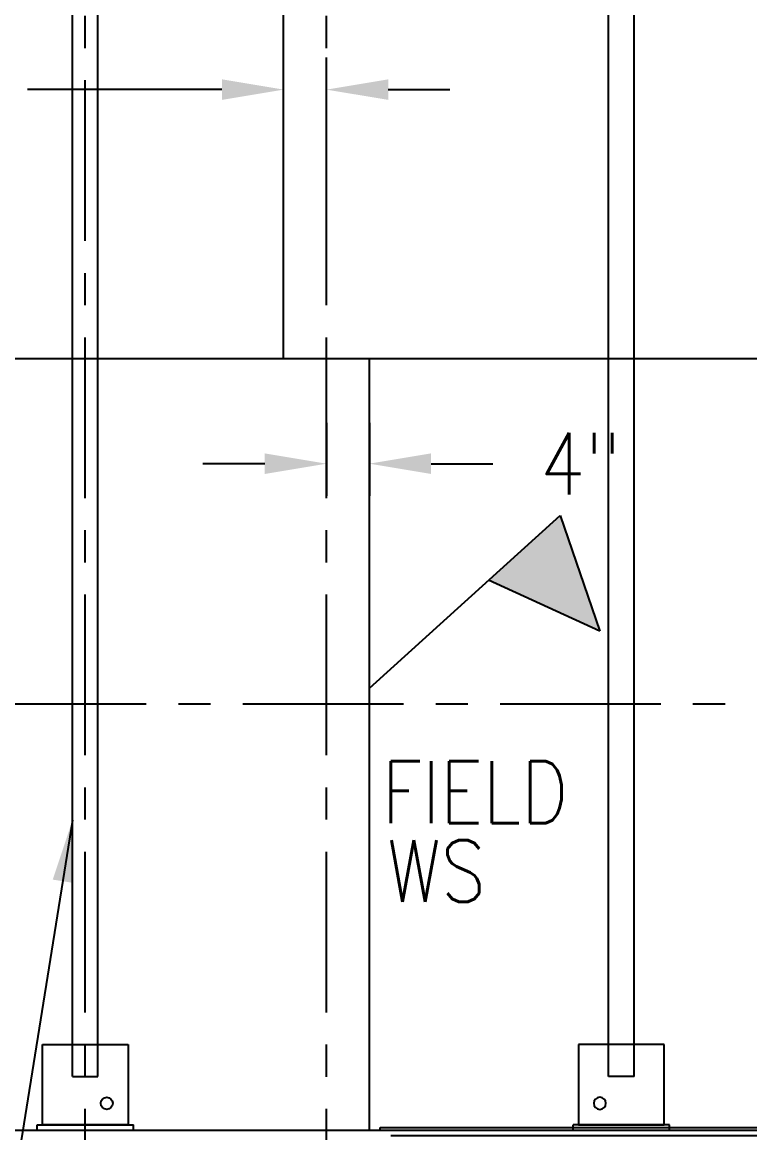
# Model space of a CAD drawing. Extents: x -1889 to 6398, y -470 to 1122.
# Drawn here: x 356.5 to 424.4, y 273.5 to 377.2 of the extents above; entities that cross this region are included whole.
import ezdxf
from ezdxf.enums import TextEntityAlignment as Align

# ---------------------------------------------------------------- set-up
doc = ezdxf.new("R2010")
doc.units = 0
doc.header["$LTSCALE"] = 12
doc.header["$MEASUREMENT"] = 0
doc.header["$PDMODE"] = 33
doc.header["$PDSIZE"] = -0.5
doc.linetypes.add('CENTER', pattern=[2, 1.25, -0.25, 0.25, -0.25])
doc.layers.get('0').update_dxf_attribs({"linetype": 'CONTINUOUS'})
doc.layers.get('Defpoints').update_dxf_attribs({"linetype": 'CONTINUOUS'})
for name, color, linetype in [('2 PIPE', 7, 'CONTINUOUS'), ('CENTER', 6, 'CENTER'), ('COVER', 3, 'CONTINUOUS'), ('DIM', 1, 'CONTINUOUS'), ('HATCH', 11, 'CONTINUOUS'), ('INTERNALS', 1, 'CONTINUOUS'), ('REPAD', 7, 'CONTINUOUS'), ('SHELL', 40, 'CONTINUOUS'), ('TEXT', 4, 'CONTINUOUS')]:
    doc.layers.add(name, color=color, linetype=linetype)
doc.styles.add('ROMANS', font='ROMANS.shx', dxfattribs={"width": 0.85, "height": 5.76})
doc.styles.get("Standard").update_dxf_attribs({"font": 'sanss___.ttf'})
doc.dimstyles.get("Standard").update_dxf_attribs({"dimtxt": 0.18, "dimasz": 0.18, "dimexe": 0.18, "dimexo": 0.0625, "dimgap": 0.09, "dimtad": 0, "dimtih": 1, "dimtoh": 1, "dimdec": 4, "dimzin": 0, "dimdsep": 46, "dimtxsty": 'Standard', "dimcen": 0.09, "dimadec": 0, "dimazin": 0, "dimtfac": 1, "dimtdec": 4, "dimtofl": 0, "dimtmove": 0, "dimatfit": 3, "dimfxl": 1, "dimtolj": 1, "dimtzin": 0, "dimarcsym": 0})

# ---------------------------------------------------------------- blocks, each defined once
blk = doc.blocks.new('*D260')
at = {"layer": 'Defpoints', "color": 0, "transparency": 16777216}
for p in [(264.93, 273.8), (504.93, 273.8), (504.93, 211.99)]:
    blk.add_point(p, dxfattribs=at)
at = {"layer": 'DIM', "color": 0, "lineweight": -2, "transparency": 16777216}
for p, q in [((264.93, 267.8), (264.93, 208.99)), ((504.93, 267.8), (504.93, 208.99)), ((270.69, 211.99), (353.66, 211.99)), ((499.17, 211.99), (416.2, 211.99))]:
    blk.add_line(p, q, dxfattribs=at)
at = {"layer": 'DIM', "color": 0, "transparency": 16777216}
for points in [[(270.69, 212.95), (270.69, 211.03), (264.93, 211.99)], [(499.17, 212.95), (499.17, 211.03), (504.93, 211.99)]]:
    blk.add_solid(points, dxfattribs=at)
at = {"layer": 'DIM', "color": 0, "transparency": 16777216, "char_height": 5.76, "attachment_point": 5, "style": 'ROMANS'}
for s, insert in [('\\A1;20\'-0"', (384.93, 216.38)), ('\\A1;[240] SHELL OD', (384.93, 206.64))]:
    blk.add_mtext(s, dxfattribs=dict(at, insert=insert))
blk = doc.blocks.new('*D264')
at = {"layer": 'Defpoints', "color": 0, "transparency": 16777216}
for p in [(380.93, 370.9), (380.93, 345.8), (384.93, 345.8)]:
    blk.add_point(p, dxfattribs=at)
at = {"layer": 'DIM', "color": 0, "lineweight": -2, "transparency": 16777216}
for p, q in [((380.93, 351.8), (380.93, 373.9)), ((384.93, 351.8), (384.93, 373.9)), ((375.17, 370.9), (357.03, 370.9)), ((390.69, 370.9), (396.45, 370.9))]:
    blk.add_line(p, q, dxfattribs=at)
at = {"layer": 'DIM', "color": 0, "transparency": 16777216}
for points in [[(375.17, 371.86), (375.17, 369.94), (380.93, 370.9)], [(390.69, 371.86), (390.69, 369.94), (384.93, 370.9)]]:
    blk.add_solid(points, dxfattribs=at)
at = {"layer": 'DIM', "color": 0, "transparency": 16777216, "insert": (348.85, 370.9), "char_height": 5.76, "attachment_point": 5, "style": 'ROMANS'}
blk.add_mtext('\\A1;4"', dxfattribs=at)
blk = doc.blocks.new('*D265')
at = {"layer": 'Defpoints', "color": 0, "transparency": 16777216}
for p in [(384.93, 345.8), (388.93, 345.8), (388.93, 335.99)]:
    blk.add_point(p, dxfattribs=at)
at = {"layer": 'DIM', "color": 0, "lineweight": -2, "transparency": 16777216}
for p, q in [((384.93, 339.8), (384.93, 332.99)), ((388.93, 339.8), (388.93, 332.99)), ((379.17, 335.99), (373.41, 335.99)), ((394.69, 335.99), (400.45, 335.99))]:
    blk.add_line(p, q, dxfattribs=at)
at = {"layer": 'DIM', "color": 0, "transparency": 16777216}
for points in [[(379.17, 336.95), (379.17, 335.03), (384.93, 335.99)], [(394.69, 336.95), (394.69, 335.03), (388.93, 335.99)]]:
    blk.add_solid(points, dxfattribs=at)
at = {"layer": 'DIM', "color": 0, "transparency": 16777216, "insert": (408.63, 335.99), "char_height": 5.76, "attachment_point": 5, "style": 'ROMANS'}
blk.add_mtext('\\A1;4"', dxfattribs=at)
blk = doc.blocks.new('A$C0E4B500F')
at = {"layer": 'HATCH'}
blk.add_hatch(color=3, dxfattribs=at).paths.add_polyline_path([(10.5, 19.5), (0, 24), (0, 15)])
at = {"layer": 'DIM'}
for p, q in [((0, 0), (0, 24)), ((0, 24), (10.5, 19.5)), ((10.5, 19.5), (0, 15))]:
    blk.add_line(p, q, dxfattribs=at)
blk = doc.blocks.new('*D299')
at = {"layer": 'Defpoints', "color": 0, "transparency": 16777216}
for p in [(656.12, 313.55), (384.93, 273.3), (709.96, 273.3)]:
    blk.add_point(p, dxfattribs=at)
at = {"layer": 'DIM', "color": 0, "lineweight": -2, "transparency": 16777216}
for p, q in [((662.12, 313.55), (712.96, 313.55)), ((709.96, 307.79), (709.96, 306.45)), ((709.96, 279.06), (709.96, 280.39)), ((390.93, 273.3), (712.96, 273.3))]:
    blk.add_line(p, q, dxfattribs=at)
at = {"layer": 'DIM', "color": 0, "transparency": 16777216}
for points in [[(709, 307.79), (710.92, 307.79), (709.96, 313.55)], [(709, 279.06), (710.92, 279.06), (709.96, 273.3)]]:
    blk.add_solid(points, dxfattribs=at)
at = {"layer": 'DIM', "color": 0, "transparency": 16777216, "char_height": 5.76, "attachment_point": 5, "style": 'ROMANS'}
for s, insert in [('\\A1;3\'-4{\\H1x;\\S1/4;}"', (709.96, 301.1)), ('\\A1;[40 1/4]', (709.96, 288.07))]:
    blk.add_mtext(s, dxfattribs=dict(at, insert=insert))
blk = doc.blocks.new('A$C065b5bcb')
at = {"layer": '2 PIPE'}
for p, q in [((-23.6875, 5), (-23.6875, 142.5)), ((-21.3125, 5), (-21.3125, 142.5)), ((-23.6875, 5), (-21.3125, 5))]:
    blk.add_line(p, q, dxfattribs=at)
at = {"layer": 'COVER'}
for p, q in [((-26.5, 8), (-18.5, 8)), ((-26.5, 0.5), (-26.5, 8)), ((-18.5, 8), (-18.5, 0.5)), ((-18.5, 0.5), (-26.5, 0.5))]:
    blk.add_line(p, q, dxfattribs=at)
blk.add_circle((-20.5, 2.5), 0.5625, dxfattribs=at)
at = {"layer": 'INTERNALS'}
for p, q in [((-27, 0.5), (-18, 0.5)), ((-27, 0), (-27, 0.5)), ((-18, 0), (-18, 0.5))]:
    blk.add_line(p, q, dxfattribs=at)

msp = doc.modelspace()

# ---------------------------------------------------------------- linework, layer by layer
at = {"layer": 'CENTER'}
for p, q in [((362.42783, 260.77814), (362.42783, 465.16268)), ((384.92783, 260.77814), (384.92783, 465.16268)), ((632.11798, 313.54539), (339.10816, 313.54539))]:
    msp.add_line(p, q, dxfattribs=at)
at = {"layer": 'REPAD'}
for p, q in [((389.92783, 273.79539), (389.92783, 274.04539)), ((389.92783, 274.04539), (461.92783, 274.04539))]:
    msp.add_line(p, q, dxfattribs=at)
at = {"layer": 'SHELL'}
for p, q in [((380.92783, 345.79539), (380.92783, 416.79539)), ((264.92783, 345.79539), (504.92783, 345.79539)), ((388.92783, 273.79539), (388.92783, 345.79539)), ((257.92783, 273.79539), (511.92783, 273.79539))]:
    msp.add_line(p, q, dxfattribs=at)

# ---------------------------------------------------------------- block references
at = {"rotation": 312.1477859108951}
msp.add_blockref('A$C0E4B500F', (388.92783, 315.04539), dxfattribs=at)
at = {"layer": 'COVER'}
msp.add_blockref('A$C065b5bcb', (384.92783, 273.79539), dxfattribs=at)
at = {"layer": 'COVER', "xscale": -1}
msp.add_blockref('A$C065b5bcb', (389.92783, 273.79539), dxfattribs=at)

# ---------------------------------------------------------------- texts
at = {"layer": 'TEXT', "style": 'ROMANS', "width": 0.85}
for s, p in [('FIELD', (407.49473, 305.33497)), ('WS', (399.79924, 297.97696))]:
    msp.add_text(s, height=5.76, dxfattribs=at).set_placement(p, align=Align.MIDDLE_RIGHT)

# ---------------------------------------------------------------- dimensions: what is measured, and where the dimension line sits
at = {"layer": 'DIM'}
dim = msp.add_linear_dim(base=(380.92783, 370.89986), p1=(384.92783, 345.79539), p2=(380.92783, 345.79539), dimstyle='Standard', override={"dimscale": 48, "dimtxt": 5.76, "dimasz": 0.12, "dimexe": 0.0625, "dimexo": 0.125, "dimgap": 0.1, "dimzin": 3, "dimlunit": 4, "dimpost": '\\X', "dimtxsty": 'ROMANS', "dimcen": 0}, dxfattribs=at)
dim.commit()
dim.dimension.update_dxf_attribs({"geometry": '*D264', "text_midpoint": (348.8544, 370.89986), "dimtype": 160})
dim = msp.add_linear_dim(base=(388.92783, 335.98847), p1=(384.92783, 345.79539), p2=(388.92783, 345.79539), dimstyle='Standard', override={"dimscale": 48, "dimtxt": 5.76, "dimasz": 0.12, "dimexe": 0.0625, "dimexo": 0.125, "dimgap": 0.1, "dimzin": 3, "dimlunit": 4, "dimpost": '\\X', "dimtxsty": 'ROMANS', "dimcen": 0}, dxfattribs=at)
dim.commit()
dim.dimension.update_dxf_attribs({"geometry": '*D265', "text_midpoint": (408.6284, 335.98847)})
dim = msp.add_linear_dim(base=(709.96313, 273.29539), p1=(656.11798, 313.54539), p2=(384.92783, 273.29539), angle=90, dimstyle='Standard', override={"dimscale": 48, "dimtxt": 5.76, "dimasz": 0.12, "dimexe": 0.0625, "dimexo": 0.125, "dimgap": 0.02, "dimzin": 3, "dimlunit": 4, "dimpost": '\\X', "dimtxsty": 'ROMANS', "dimcen": 0}, dxfattribs=at)
dim.commit()
dim.dimension.update_dxf_attribs({"geometry": '*D299', "text_midpoint": (709.96313, 293.42039), "dimtype": 160})
dim = msp.add_linear_dim(base=(504.92783, 211.98872), p1=(264.92783, 273.79539), p2=(504.92783, 273.79539), text='<> SHELL OD', dimstyle='Standard', override={"dimscale": 48, "dimtxt": 5.76, "dimasz": 0.12, "dimexe": 0.0625, "dimexo": 0.125, "dimgap": 0.02, "dimzin": 3, "dimlunit": 4, "dimpost": '\\X', "dimtxsty": 'ROMANS', "dimcen": 0}, dxfattribs=at)
dim.commit()
dim.dimension.update_dxf_attribs({"geometry": '*D260', "text_midpoint": (384.92783, 211.98872), "dimtype": 160})

# ---------------------------------------------------------------- leaders
at = {"layer": 'DIM', "annotation_type": 0, "has_hookline": 1, "hookline_direction": 1, "text_width": 70.64229}
msp.add_leader([(361.24033, 302.71126), (350.66044, 236.66548), (344.90044, 236.66548)], dimstyle='Standard', override={"dimscale": 48, "dimtxt": 5.76, "dimasz": 0.12, "dimexe": 0.0625, "dimexo": 0.125, "dimgap": 0.1, "dimzin": 3, "dimlunit": 4, "dimpost": '\\X', "dimtxsty": 'ROMANS', "dimcen": 0}, dxfattribs=at)

doc.saveas('drawing.dxf')
